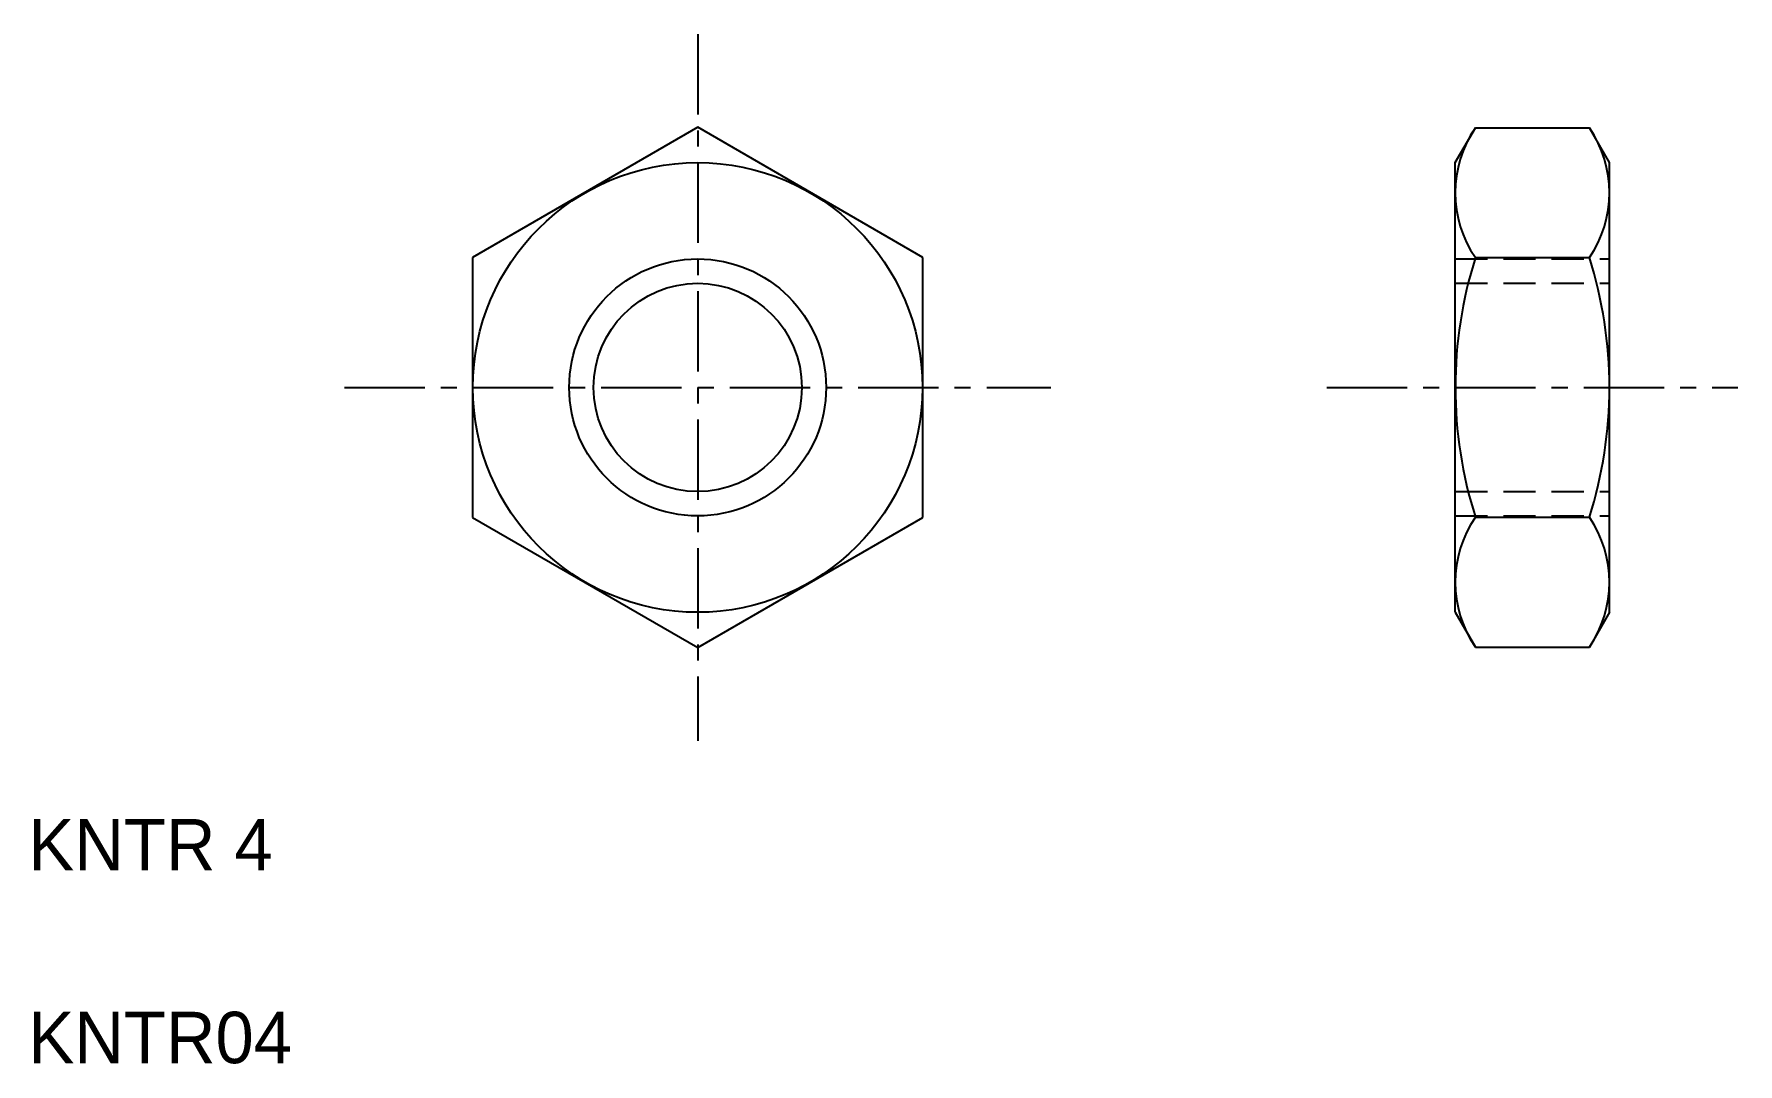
# Model space of a CAD drawing. Extents: x 2.1 to 28.6, y 2 to 18.
import ezdxf

# ---------------------------------------------------------------- set-up
doc = ezdxf.new("R2010")
doc.units = 0
doc.linetypes.add('CENTER', pattern=[2, 1.25, -0.25, 0.25, -0.25])
doc.linetypes.add('DASHED', pattern=[0.75, 0.5, -0.25])
doc.layers.get('0').update_dxf_attribs({"linetype": 'CONTINUOUS'})
doc.layers.add('CENTER', color=1, linetype='CENTER')

msp = doc.modelspace()

# ---------------------------------------------------------------- linework, layer by layer
at = {"color": 7, "linetype": 'CONTINUOUS'}
for p, q in [((12.419, 16.568), (8.912, 14.543)), ((15.926, 14.543), (12.419, 16.568)), ((24.214, 16.018), (24.527, 16.56)), ((24.527, 16.56), (26.302, 16.56)), ((26.614, 16.018), (26.302, 16.56)), ((24.214, 9.018), (24.214, 16.018)), ((26.614, 9.018), (26.614, 16.018)), ((8.912, 14.543), (8.912, 10.493)), ((15.926, 10.493), (15.926, 14.543)), ((24.527, 14.539), (26.302, 14.539)), ((8.912, 10.493), (12.419, 8.468)), ((12.419, 8.468), (15.926, 10.493)), ((24.527, 10.498), (26.302, 10.498)), ((24.97, 10.498), (24.97, 10.498)), ((25.414, 10.498), (25.414, 10.498)), ((24.214, 9.018), (24.527, 8.477)), ((26.614, 9.018), (26.302, 8.477)), ((24.527, 8.477), (26.302, 8.477))]:
    msp.add_line(p, q, dxfattribs=at)
at = {"color": 3, "linetype": 'DASHED'}
for p, q in [((24.214, 14.518), (26.614, 14.518)), ((24.214, 14.139), (26.614, 14.139)), ((24.214, 10.897), (26.614, 10.897)), ((24.214, 10.518), (26.614, 10.518))]:
    msp.add_line(p, q, dxfattribs=at)
at = {"color": 7, "linetype": 'CONTINUOUS'}
for radius in [3.5, 1.621]:
    msp.add_circle((12.419, 12.518), radius, dxfattribs=at)
at = {"color": 3, "linetype": 'CONTINUOUS'}
msp.add_circle((12.419, 12.518), 2, dxfattribs=at)
at = {"color": 7, "linetype": 'CONTINUOUS'}
for centre, radius, start, end in [((26.003, 15.549), 1.789, 145.6157, 214.3843), ((24.825, 15.549), 1.789, 325.6157, 34.3843), ((30.902, 12.518), 6.687, 162.412, 197.588), ((19.927, 12.518), 6.687, 342.412, 17.588), ((26.003, 9.487), 1.789, 145.6157, 214.3843), ((24.825, 9.487), 1.789, 325.6157, 34.3843)]:
    msp.add_arc(centre, radius, start, end, dxfattribs=at)
at = {"layer": 'CENTER', "color": 1, "linetype": 'CENTER'}
for p, q in [((12.419, 18.018), (12.419, 7.018)), ((6.919, 12.518), (17.919, 12.518)), ((22.214, 12.518), (28.614, 12.518))]:
    msp.add_line(p, q, dxfattribs=at)

# ---------------------------------------------------------------- texts
at = {"color": 7, "linetype": 'CONTINUOUS'}
for s, p in [('KNTR 4', (2, 5)), ('KNTR04', (2, 2))]:
    msp.add_text(s, height=0.8, dxfattribs=at).set_placement(p)

doc.saveas('drawing.dxf')
